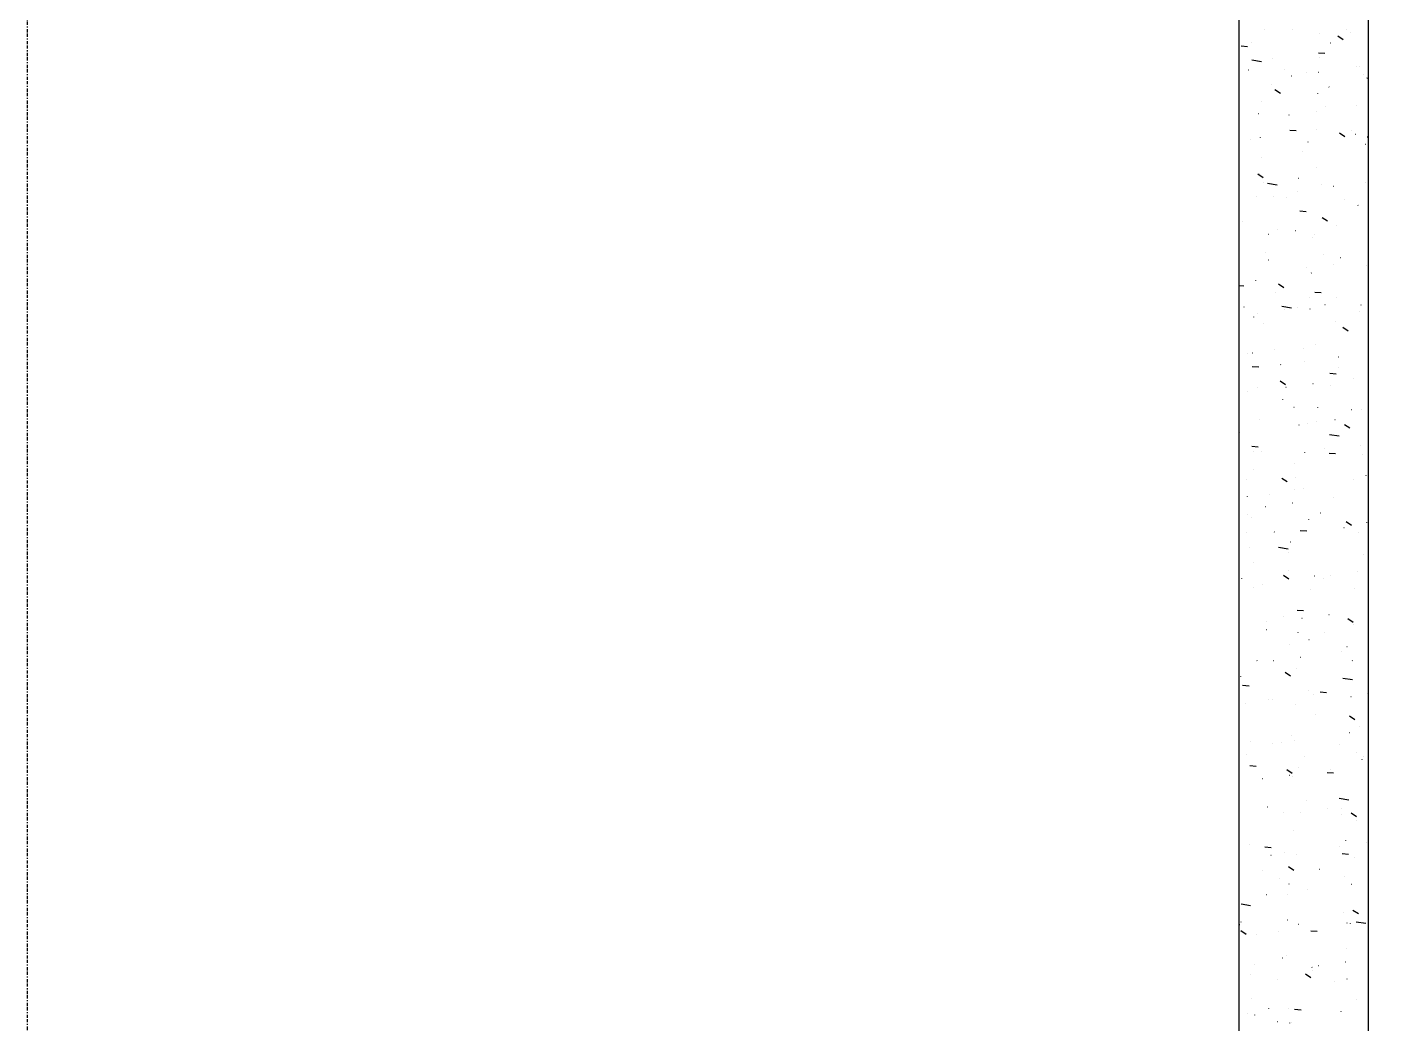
# Model space of a CAD drawing. Extents: x -1789 to 4156, y -3064 to 1391.
# Drawn here: x 1532.7 to 1657.8, y -975.8 to -883.5 of the extents above; entities that cross this region are included whole.
import ezdxf

# ---------------------------------------------------------------- set-up
doc = ezdxf.new("R2010")
doc.units = 0
doc.linetypes.add('ESTILO_TQS_0003', pattern=[0.92, 0.3, -0.15, 0.02, -0.15, 0.3])
doc.layers.add('2', color=2, linetype='CONTINUOUS')
doc.layers.add('9', color=254, linetype='CONTINUOUS')

msp = doc.modelspace()

# ---------------------------------------------------------------- linework, layer by layer
at = {"layer": '2', "linetype": 'ESTILO_TQS_0003'}
msp.add_lwpolyline([(1532.6668, -1652.89415), (2146.65185, -1652.89415), (2146.65185, 1011.24555), (1532.6668, 1011.24555), (1532.6668, -1652.89415)], dxfattribs=at)
at = {"layer": '9', "linetype": 'Continuous'}
for p, q in [((1646.1148, -884.8566), (1646.1247, -884.8553)), ((1647.3081, -883.69015), (1647.31605, -883.68405)), ((1649.95015, -883.70295), (1649.9417, -883.69755)), ((1652.4303, -884.02515), (1652.4402, -884.02385)), ((1654.59695, -884.63465), (1654.09955, -884.29915)), ((1654.9337, -883.69555), (1654.9436, -883.69425)), ((1655.28835, -883.9285), (1655.27995, -883.9231)), ((1644.93695, -885.01165), (1644.93695, -885.01165)), ((1644.93695, -885.5096), (1644.93695, -885.5096)), ((1645.74625, -885.2852), (1645.14855, -885.2329)), ((1652.91885, -885.91275), (1652.32115, -885.86045)), ((1653.44875, -884.9591), (1653.44135, -884.95235)), ((1656.93695, -884.97875), (1656.93695, -884.97875)), ((1656.93695, -884.97875), (1656.93695, -884.97875)), ((1647.024, -886.67075), (1646.1346, -886.5328)), ((1648.02905, -886.3726), (1648.037, -886.3665)), ((1649.1407, -887.35645), (1649.1333, -887.3497)), ((1652.3804, -886.26935), (1652.3883, -886.26325)), ((1655.8449, -887.15475), (1655.8375, -887.148)), ((1656.0903, -887.1411), (1656.1002, -887.13975)), ((1656.93695, -886.213), (1656.93695, -886.213)), ((1656.93695, -886.2643), (1656.93695, -886.2643)), ((1644.93695, -888.60945), (1644.93695, -888.60945)), ((1644.93695, -888.60945), (1644.93695, -888.60945)), ((1645.85215, -887.44275), (1645.8437, -887.4374)), ((1649.7996, -887.96925), (1649.8095, -887.96795)), ((1651.19035, -887.6683), (1651.18195, -887.66295)), ((1652.303, -887.6397), (1652.3129, -887.6384)), ((1656.5286, -887.89385), (1656.52015, -887.8885)), ((1656.93695, -888.20815), (1656.807, -888.188)), ((1656.93695, -888.15405), (1656.93695, -888.15405)), ((1656.93695, -888.15545), (1656.93695, -888.15545)), ((1656.93695, -888.15545), (1656.93695, -888.15545)), ((1656.93695, -888.15545), (1656.93695, -888.15545)), ((1644.93695, -888.74525), (1644.93695, -888.74525)), ((1644.93695, -888.74525), (1644.93695, -888.74525)), ((1644.93695, -888.74525), (1644.93695, -888.74525)), ((1647.96065, -888.786), (1647.9522, -888.78065)), ((1648.78495, -889.6071), (1648.28755, -889.27155)), ((1652.2588, -889.59825), (1652.2667, -889.5922)), ((1653.29885, -889.01155), (1653.2904, -889.0062)), ((1647.0649, -890.34805), (1647.07285, -890.34195)), ((1652.9598, -890.856), (1652.9524, -890.84925)), ((1655.87575, -890.7671), (1655.8857, -890.7658)), ((1644.93695, -891.98085), (1644.93695, -891.98085)), ((1644.93695, -892.2072), (1644.93695, -892.2072)), ((1644.93695, -892.2072), (1644.93695, -892.2072)), ((1646.746, -891.5071), (1646.73865, -891.50035)), ((1649.58505, -891.5953), (1649.59495, -891.594)), ((1652.08845, -891.2657), (1652.09835, -891.2644)), ((1656.93695, -891.3293), (1656.93695, -891.3293)), ((1656.93695, -891.3293), (1656.93695, -891.3293)), ((1656.93695, -891.3293), (1656.93695, -891.3293)), ((1650.24625, -893.07945), (1649.64855, -893.02715)), ((1652.1372, -892.9272), (1652.14515, -892.9211)), ((1654.754, -893.6333), (1654.2566, -893.29775)), ((1655.35595, -893.0517), (1655.34855, -893.04495)), ((1655.761, -893.3822), (1655.76895, -893.3761)), ((1656.93695, -893.6648), (1656.82115, -893.65465)), ((1646.0133, -893.89595), (1646.00485, -893.8906)), ((1646.9433, -893.67695), (1646.95125, -893.6709)), ((1651.3515, -894.1215), (1651.34305, -894.11615)), ((1656.68975, -894.34705), (1656.6813, -894.3417)), ((1656.93695, -894.50045), (1656.93695, -894.50045)), ((1656.93695, -894.50045), (1656.93695, -894.50045)), ((1656.93695, -894.50045), (1656.93695, -894.50045)), ((1656.93695, -894.5046), (1656.93695, -894.5046)), ((1656.93695, -894.5046), (1656.93695, -894.5046)), ((1644.93695, -895.2165), (1644.93695, -895.2165)), ((1644.93695, -895.805), (1644.93695, -895.805)), ((1644.93695, -895.805), (1644.93695, -895.805)), ((1644.93695, -895.805), (1644.93695, -895.805)), ((1647.0416, -895.5279), (1647.0515, -895.5266)), ((1650.8289, -895.0293), (1650.83885, -895.028)), ((1656.93695, -895.1057), (1656.93695, -895.1057)), ((1647.18895, -897.42325), (1646.69155, -897.08775)), ((1646.8217, -897.0059), (1646.82965, -896.9998)), ((1652.165, -896.4727), (1652.15765, -896.46595)), ((1644.93695, -898.45215), (1644.93695, -898.45215)), ((1647.2535, -897.86135), (1647.24505, -897.856)), ((1648.49645, -898.0899), (1647.6071, -897.95195)), ((1650.44555, -897.4609), (1650.4535, -897.4548)), ((1652.59175, -898.0869), (1652.5833, -898.08155)), ((1653.69255, -898.205), (1653.70045, -898.19895)), ((1656.7088, -897.853), (1656.7187, -897.8517)), ((1656.93695, -897.67985), (1656.93695, -897.67985)), ((1656.93695, -897.67985), (1656.93695, -897.67985)), ((1644.93695, -899.4028), (1644.93695, -899.4028)), ((1644.93695, -899.4028), (1644.93695, -899.4028)), ((1644.93695, -899.4028), (1644.93695, -899.4028)), ((1646.60595, -899.18305), (1646.6159, -899.18175)), ((1648.16275, -899.1503), (1648.1554, -899.14355)), ((1649.362, -899.2046), (1649.35355, -899.19925)), ((1650.3933, -898.68445), (1650.4032, -898.68315)), ((1654.7002, -899.43015), (1654.6918, -899.4248)), ((1656.93695, -899.3989), (1656.93695, -899.3989)), ((1651.17705, -900.5614), (1650.57935, -900.5091)), ((1653.15805, -901.44945), (1652.6606, -901.11395)), ((1655.9841, -899.97225), (1655.97675, -899.9655)), ((1656.93695, -900.8454), (1656.93695, -900.8454)), ((1656.93695, -900.85515), (1656.93695, -900.85515)), ((1656.93695, -900.85515), (1656.93695, -900.85515)), ((1656.93695, -900.85515), (1656.93695, -900.85515)), ((1656.93695, -901.06535), (1656.93695, -901.06535)), ((1644.93695, -901.68775), (1644.93695, -901.68775)), ((1644.93695, -901.68775), (1644.93695, -901.68775)), ((1644.93695, -901.68775), (1644.93695, -901.68775)), ((1645.2729, -901.43), (1645.2808, -901.4239)), ((1648.51985, -902.17415), (1648.5278, -902.16805)), ((1650.16785, -902.3119), (1650.17775, -902.3106)), ((1653.95515, -901.8133), (1653.96505, -901.812)), ((1656.90675, -902.2099), (1656.9147, -902.20385)), ((1644.93695, -903.00055), (1644.93695, -903.00055)), ((1644.93695, -903.00055), (1644.93695, -903.00055)), ((1647.66445, -902.6415), (1647.67435, -902.6402)), ((1651.76685, -902.9183), (1651.7748, -902.9122)), ((1651.98185, -902.64985), (1651.9745, -902.6431)), ((1644.93695, -904.9234), (1644.93695, -904.9234)), ((1644.93695, -904.9234), (1644.93695, -904.9234)), ((1644.93695, -904.9234), (1644.93695, -904.9234)), ((1647.41465, -904.31455), (1647.4062, -904.3092)), ((1652.75285, -904.5401), (1652.74445, -904.53475)), ((1654.378, -904.8455), (1654.37065, -904.83875)), ((1656.93695, -903.9984), (1656.93695, -903.9984)), ((1656.93695, -904.0304), (1656.93695, -904.0304)), ((1656.93695, -904.0304), (1656.93695, -904.0304)), ((1656.93695, -904.0304), (1656.93695, -904.0304)), ((1647.6738, -905.0472), (1647.66645, -905.04045)), ((1651.2263, -905.77035), (1651.2362, -905.76905)), ((1653.7297, -905.44075), (1653.7396, -905.43945)), ((1656.78515, -905.53885), (1656.7931, -905.53275)), ((1644.93695, -906.59835), (1644.93695, -906.59835)), ((1644.93695, -906.59835), (1644.93695, -906.59835)), ((1645.39195, -907.4558), (1644.93695, -907.416)), ((1646.5109, -906.95135), (1646.5188, -906.94525)), ((1649.0991, -907.60435), (1648.60165, -907.26885)), ((1651.6508, -906.24295), (1651.65875, -906.2369)), ((1656.93695, -907.19035), (1656.93695, -907.19035)), ((1656.93695, -907.19035), (1656.93695, -907.19035)), ((1656.93695, -907.19035), (1656.93695, -907.19035)), ((1656.93695, -907.2057), (1656.93695, -907.2057)), ((1656.93695, -907.2057), (1656.93695, -907.2057)), ((1644.93695, -908.15905), (1644.93695, -908.15905)), ((1644.93695, -908.15905), (1644.93695, -908.15905)), ((1648.3013, -908.0547), (1648.2929, -908.04935)), ((1651.4929, -908.54675), (1651.48555, -908.54)), ((1652.56455, -908.08335), (1651.96685, -908.03105)), ((1653.9931, -908.5055), (1653.98465, -908.50015)), ((1656.93695, -908.46585), (1656.93695, -908.46585)), ((1645.4251, -909.39765), (1645.4167, -909.3923)), ((1649.82225, -909.48625), (1648.9329, -909.3483)), ((1649.12505, -909.64475), (1649.13495, -909.64345)), ((1650.4098, -909.39795), (1650.40135, -909.3926)), ((1651.5292, -909.5719), (1651.53715, -909.5658)), ((1652.91235, -909.14615), (1652.92225, -909.14485)), ((1656.10155, -909.84875), (1656.09315, -909.8434)), ((1656.2518, -909.18375), (1656.25975, -909.17765)), ((1644.93695, -910.1961), (1644.93695, -910.1961)), ((1644.93695, -910.1961), (1644.93695, -910.1961)), ((1646.33535, -910.32165), (1646.34325, -910.3156)), ((1646.62165, -909.97435), (1646.63155, -909.973)), ((1647.18485, -910.94415), (1647.17745, -910.93735)), ((1653.88905, -910.74245), (1653.8817, -910.7357)), ((1656.93695, -910.38095), (1656.93695, -910.38095)), ((1656.93695, -910.38095), (1656.93695, -910.38095)), ((1656.93695, -910.38095), (1656.93695, -910.38095)), ((1656.93695, -910.5897), (1656.93695, -910.5897)), ((1644.93695, -911.39465), (1644.93695, -911.39465)), ((1655.06815, -911.63055), (1654.57075, -911.295)), ((1645.7438, -913.6877), (1645.75375, -913.68635)), ((1646.21375, -913.6506), (1646.22165, -913.6445)), ((1648.2472, -913.3581), (1648.25715, -913.3568)), ((1650.93635, -913.26245), (1650.9443, -913.25635)), ((1652.03455, -912.8595), (1652.04445, -912.8582)), ((1656.93695, -912.89105), (1656.93695, -912.89105)), ((1656.93695, -913.53535), (1656.93695, -913.53535)), ((1656.93695, -913.53535), (1656.93695, -913.53535)), ((1656.93695, -913.53535), (1656.93695, -913.53535)), ((1656.93695, -913.55625), (1656.93695, -913.55625)), ((1656.93695, -913.55625), (1656.93695, -913.55625)), ((1656.93695, -913.55625), (1656.93695, -913.55625)), ((1644.93695, -913.7939), (1644.93695, -913.7939)), ((1644.93695, -913.7939), (1644.93695, -913.7939)), ((1644.93695, -914.6303), (1644.93695, -914.6303)), ((1646.7795, -914.97775), (1646.18175, -914.92545)), ((1648.816, -914.73315), (1648.80755, -914.7278)), ((1651.00395, -914.4437), (1650.99655, -914.43695)), ((1654.18335, -914.0066), (1654.19125, -914.0005)), ((1653.9521, -915.60525), (1653.35435, -915.55295)), ((1654.1542, -914.9587), (1654.1458, -914.95335)), ((1655.5964, -915.98835), (1655.6063, -915.98705)), ((1656.93695, -915.8664), (1656.93695, -915.8664)), ((1644.93695, -917.3917), (1644.93695, -917.3917)), ((1644.93695, -917.3917), (1644.93695, -917.3917)), ((1645.7637, -917.23155), (1645.7716, -917.2255)), ((1646.6959, -916.84105), (1646.6885, -916.8343)), ((1649.25615, -916.603), (1648.75875, -916.26745)), ((1649.3057, -916.81655), (1649.3156, -916.8152)), ((1651.8091, -916.48695), (1651.819, -916.48565)), ((1653.4001, -916.63935), (1653.3927, -916.6326)), ((1656.93695, -916.7315), (1656.93695, -916.7315)), ((1656.93695, -916.7315), (1656.93695, -916.7315)), ((1644.93695, -917.86595), (1644.93695, -917.86595)), ((1644.93695, -917.86595), (1644.93695, -917.86595)), ((1644.93695, -917.86595), (1644.93695, -917.86595)), ((1649.01065, -917.9757), (1649.0186, -917.9696)), ((1650.05625, -918.69855), (1650.0478, -918.69315)), ((1646.8265, -919.81625), (1646.81805, -919.81085)), ((1652.25765, -918.71985), (1652.2656, -918.71375)), ((1653.83915, -919.81745), (1653.8491, -919.81615)), ((1655.39445, -918.9241), (1655.386, -918.9187)), ((1656.29875, -918.8546), (1656.3067, -918.8485)), ((1656.93695, -919.8803), (1656.93695, -919.8803)), ((1656.93695, -919.8803), (1656.93695, -919.8803)), ((1656.93695, -919.8803), (1656.93695, -919.8803)), ((1656.93695, -919.9068), (1656.93695, -919.9068)), ((1644.93695, -920.98945), (1644.93695, -920.98945)), ((1644.93695, -921.10155), (1644.93695, -921.10155)), ((1644.93695, -921.10155), (1644.93695, -921.10155)), ((1644.93695, -921.10155), (1644.93695, -921.10155)), ((1645.02025, -920.9785), (1645.0302, -920.9772)), ((1650.515, -920.3406), (1650.5076, -920.33385)), ((1651.33575, -920.14705), (1651.3457, -920.14575)), ((1652.1647, -920.0418), (1652.15625, -920.0364)), ((1655.22525, -920.62915), (1654.7278, -920.29365)), ((1646.72845, -922.3738), (1646.13075, -922.3215)), ((1654.22255, -921.35945), (1653.33315, -921.2215)), ((1656.17715, -922.18355), (1656.1851, -922.17745)), ((1656.93695, -921.78045), (1656.93695, -921.78045)), ((1656.93695, -921.78375), (1656.93695, -921.78375)), ((1646.27415, -922.7996), (1646.2668, -922.7928)), ((1647.0017, -922.7529), (1647.0096, -922.7468)), ((1651.0428, -922.88765), (1651.05075, -922.88155)), ((1652.91115, -922.53625), (1652.90375, -922.5295)), ((1653.90105, -923.0013), (1653.30335, -922.949)), ((1656.42945, -923.07425), (1656.43935, -923.0729)), ((1656.93695, -923.08205), (1656.93695, -923.08205)), ((1656.93695, -923.08205), (1656.93695, -923.08205)), ((1656.93695, -923.08205), (1656.93695, -923.08205)), ((1656.93695, -923.2669), (1656.93695, -923.2669)), ((1644.93695, -924.3372), (1644.93695, -924.3372)), ((1644.93695, -924.3372), (1644.93695, -924.3372)), ((1644.93695, -924.58725), (1644.93695, -924.58725)), ((1644.93695, -924.58725), (1644.93695, -924.58725)), ((1644.93695, -924.58725), (1644.93695, -924.58725)), ((1646.3266, -924.4043), (1646.3365, -924.403)), ((1650.1139, -923.9057), (1650.12385, -923.90435)), ((1645.64795, -925.416), (1645.63955, -925.4106)), ((1649.41325, -925.6016), (1648.9158, -925.2661)), ((1650.21735, -925.15175), (1650.20895, -925.14635)), ((1655.5556, -925.3773), (1655.54715, -925.3719)), ((1656.7426, -924.9853), (1656.75055, -924.9792)), ((1645.72735, -926.96635), (1645.73525, -926.96025)), ((1647.75645, -926.75925), (1647.748, -926.75385)), ((1650.09325, -926.29915), (1650.0859, -926.2924)), ((1650.9212, -926.2166), (1650.92915, -926.2105)), ((1653.6758, -927.03455), (1653.6857, -927.0332)), ((1656.93695, -926.22525), (1656.93695, -926.22525)), ((1656.93695, -926.22525), (1656.93695, -926.22525)), ((1656.93695, -926.22525), (1656.93695, -926.22525)), ((1656.93695, -926.25735), (1656.93695, -926.25735)), ((1656.93695, -926.25735), (1656.93695, -926.25735)), ((1644.93695, -927.57285), (1644.93695, -927.57285)), ((1644.93695, -928.185), (1644.93695, -928.185)), ((1644.93695, -928.185), (1644.93695, -928.185)), ((1645.71795, -928.6349), (1645.7106, -928.62815)), ((1647.38505, -927.8627), (1647.395, -927.8614)), ((1649.88845, -927.53315), (1649.8984, -927.53185)), ((1652.4894, -928.4948), (1652.48205, -928.48805)), ((1646.11935, -928.8916), (1646.11095, -928.8862)), ((1651.42715, -929.064), (1651.4351, -929.0579)), ((1654.67415, -929.80815), (1654.68205, -929.80205)), ((1655.3823, -929.6278), (1654.8849, -929.2923)), ((1656.7958, -929.3427), (1656.7874, -929.3373)), ((1656.93695, -929.4326), (1656.93695, -929.4326)), ((1644.93695, -930.80845), (1644.93695, -930.80845)), ((1645.60575, -930.2953), (1645.61365, -930.2892)), ((1648.22785, -930.23485), (1648.2194, -930.22945)), ((1649.7344, -931.1512), (1649.7443, -931.1499)), ((1651.22845, -930.168), (1650.63075, -930.11575)), ((1656.0499, -930.31975), (1656.0598, -930.31845)), ((1656.93695, -930.66745), (1656.93695, -930.66745)), ((1656.93695, -930.67645), (1656.93695, -930.67645)), ((1644.93695, -931.7828), (1644.93695, -931.7828)), ((1644.93695, -931.7828), (1644.93695, -931.7828)), ((1644.93695, -931.7828), (1644.93695, -931.7828)), ((1645.9471, -931.6498), (1645.957, -931.6485)), ((1649.5071, -931.8189), (1648.61775, -931.68095)), ((1649.53705, -932.13445), (1649.5297, -932.1277)), ((1656.48555, -932.3203), (1656.4771, -932.3149)), ((1646.2545, -933.03315), (1646.2624, -933.02705)), ((1656.93695, -932.57025), (1656.93695, -932.57025)), ((1656.93695, -932.57025), (1656.93695, -932.57025)), ((1656.93695, -932.57025), (1656.93695, -932.57025)), ((1656.93695, -932.6079), (1656.93695, -932.6079)), ((1656.93695, -932.6079), (1656.93695, -932.6079)), ((1656.93695, -932.9712), (1656.93695, -932.9712)), ((1644.93695, -934.0441), (1644.93695, -934.0441)), ((1644.93695, -934.0441), (1644.93695, -934.0441)), ((1644.93695, -934.0441), (1644.93695, -934.0441)), ((1645.229, -934.5318), (1645.22165, -934.52505)), ((1649.5703, -934.60025), (1649.0729, -934.2647)), ((1649.50145, -933.77725), (1649.5094, -933.7712)), ((1651.9332, -934.3301), (1651.92585, -934.32335)), ((1652.74845, -934.5214), (1652.7564, -934.5153)), ((1653.4192, -934.26385), (1653.42915, -934.26255)), ((1655.9226, -933.9343), (1655.93255, -933.933)), ((1644.93695, -935.3806), (1644.93695, -935.3806)), ((1646.2805, -935.3448), (1646.27205, -935.3394)), ((1647.1037, -935.0953), (1647.11365, -935.094)), ((1651.6187, -935.57035), (1651.6103, -935.56495)), ((1655.6908, -935.4993), (1655.6987, -935.4932)), ((1656.93695, -935.78315), (1656.93695, -935.78315)), ((1656.93695, -935.78315), (1656.93695, -935.78315)), ((1656.93695, -935.78315), (1656.93695, -935.78315)), ((1644.93695, -937.27975), (1644.93695, -937.27975)), ((1644.93695, -937.27975), (1644.93695, -937.27975)), ((1644.93695, -937.27975), (1644.93695, -937.27975)), ((1647.4925, -938.55445), (1647.5004, -938.54835)), ((1649.0481, -938.03135), (1649.04075, -938.0246)), ((1650.942, -937.5435), (1650.3443, -937.4912)), ((1650.7885, -938.208), (1650.79845, -938.2067)), ((1653.2919, -937.8784), (1653.30185, -937.8771)), ((1655.5394, -938.6264), (1655.04195, -938.2909)), ((1656.93695, -938.068), (1656.93695, -938.068)), ((1644.93695, -938.97835), (1644.93695, -938.97835)), ((1644.93695, -938.97835), (1644.93695, -938.97835)), ((1647.5207, -939.31015), (1647.5123, -939.3048)), ((1650.4348, -939.53235), (1650.44275, -939.52625)), ((1652.85895, -939.5357), (1652.8505, -939.53035)), ((1655.5692, -938.82825), (1655.5771, -938.82215)), ((1656.93695, -938.9152), (1656.93695, -938.9152)), ((1656.93695, -938.9152), (1656.93695, -938.9152)), ((1656.93695, -938.9152), (1656.93695, -938.9152)), ((1656.93695, -938.95845), (1656.93695, -938.95845)), ((1656.93695, -938.95845), (1656.93695, -938.95845)), ((1656.93695, -939.5691), (1656.93695, -939.5691)), ((1644.93695, -940.51535), (1644.93695, -940.51535)), ((1644.93695, -940.51535), (1644.93695, -940.51535)), ((1649.6292, -940.6534), (1649.62075, -940.64805)), ((1651.44425, -940.227), (1651.4369, -940.22025)), ((1654.96745, -940.87895), (1654.959, -940.8736)), ((1646.62805, -942.15875), (1646.6207, -942.152)), ((1648.1578, -942.1521), (1648.16775, -942.1508)), ((1650.6612, -941.8225), (1650.67115, -941.8212)), ((1654.44855, -941.3239), (1654.45845, -941.3226)), ((1655.4476, -942.1572), (1655.4555, -942.1511)), ((1656.93695, -942.1337), (1656.93695, -942.1337)), ((1656.93695, -942.1337), (1656.93695, -942.1337)), ((1656.93695, -942.1337), (1656.93695, -942.1337)), ((1644.93695, -942.57615), (1644.93695, -942.57615)), ((1644.93695, -942.57615), (1644.93695, -942.57615)), ((1645.11935, -943.61105), (1645.1273, -943.60495)), ((1649.7274, -943.59885), (1649.22995, -943.26335)), ((1650.3132, -942.8613), (1650.32115, -942.8552)), ((1644.93695, -943.751), (1644.93695, -943.751)), ((1645.88325, -944.50145), (1645.28555, -944.44915)), ((1651.37175, -944.93885), (1651.3633, -944.93345)), ((1655.4641, -943.93355), (1654.57475, -943.7956)), ((1656.93695, -944.16195), (1656.93695, -944.16195)), ((1644.93695, -946.1739), (1644.93695, -946.1739)), ((1644.93695, -946.1739), (1644.93695, -946.1739)), ((1645.52715, -946.0962), (1645.53705, -946.0949)), ((1647.68185, -945.7634), (1647.6734, -945.758)), ((1648.03055, -945.76665), (1648.04045, -945.76535)), ((1650.1916, -946.19025), (1650.19955, -946.18415)), ((1651.81785, -945.26805), (1651.82775, -945.2667)), ((1653.05585, -945.12895), (1652.45815, -945.07665)), ((1655.326, -945.4861), (1655.3339, -945.48005)), ((1656.86325, -945.1926), (1656.85585, -945.18585)), ((1656.93695, -945.26015), (1656.93695, -945.26015)), ((1656.93695, -945.26015), (1656.93695, -945.26015)), ((1656.93695, -945.309), (1656.93695, -945.309)), ((1656.93695, -945.309), (1656.93695, -945.309)), ((1656.93695, -945.309), (1656.93695, -945.309)), ((1656.93695, -945.4685), (1656.93695, -945.4685)), ((1644.93695, -946.98665), (1644.93695, -946.98665)), ((1644.99775, -946.94), (1645.0057, -946.9339)), ((1652.04705, -947.12435), (1652.0397, -947.1176)), ((1655.69645, -947.62505), (1655.19905, -947.28955)), ((1656.15005, -948.29545), (1656.16, -948.29415)), ((1656.93695, -948.4618), (1656.93695, -948.4618)), ((1656.93695, -948.48425), (1656.93695, -948.48425)), ((1656.93695, -948.48425), (1656.93695, -948.48425)), ((1644.93695, -949.7717), (1644.93695, -949.7717)), ((1644.93695, -949.7717), (1644.93695, -949.7717)), ((1644.93695, -949.7717), (1644.93695, -949.7717)), ((1646.04725, -949.6255), (1646.05715, -949.6242)), ((1648.0702, -949.8252), (1648.0628, -949.81845)), ((1648.9221, -949.72875), (1648.91365, -949.7234)), ((1649.83455, -949.1269), (1649.8445, -949.1256)), ((1650.07, -949.51915), (1650.07795, -949.5131)), ((1654.2603, -949.9543), (1654.25185, -949.94895)), ((1655.2044, -948.81505), (1655.2123, -948.80895)), ((1644.93695, -950.22225), (1644.93695, -950.22225)), ((1644.93695, -950.22225), (1644.93695, -950.22225)), ((1645.69235, -950.84645), (1645.6839, -950.8411)), ((1651.03055, -951.072), (1651.02215, -951.06665)), ((1655.86615, -950.6239), (1655.8588, -950.61715)), ((1656.48625, -951.0671), (1656.49415, -951.061)), ((1646.54445, -951.9598), (1645.94675, -951.9075)), ((1649.88445, -952.5975), (1649.38705, -952.262)), ((1650.46635, -952.02085), (1650.45895, -952.0141)), ((1653.39645, -952.25575), (1653.40635, -952.25445)), ((1656.3688, -951.29755), (1656.36035, -951.2922)), ((1656.93695, -951.60515), (1656.93695, -951.60515)), ((1656.93695, -951.65955), (1656.93695, -951.65955)), ((1656.93695, -951.65955), (1656.93695, -951.65955)), ((1656.93695, -951.65955), (1656.93695, -951.65955)), ((1644.93695, -953.36945), (1644.93695, -953.36945)), ((1644.93695, -953.36945), (1644.93695, -953.36945)), ((1644.93695, -953.4579), (1644.93695, -953.4579)), ((1644.93695, -953.4579), (1644.93695, -953.4579)), ((1647.1057, -953.08395), (1647.11565, -953.08265)), ((1649.6091, -952.75435), (1649.61905, -952.75305)), ((1649.9484, -952.8481), (1649.95635, -952.842)), ((1653.71705, -952.58735), (1653.11935, -952.53505)), ((1656.93695, -952.86905), (1656.93695, -952.86905)), ((1655.1254, -955.07175), (1654.23605, -954.93385)), ((1656.93695, -954.8348), (1656.93695, -954.8348)), ((1656.93695, -954.8348), (1656.93695, -954.8348)), ((1656.93695, -954.8348), (1656.93695, -954.8348)), ((1647.5812, -955.7221), (1647.57385, -955.71535)), ((1649.0832, -956.18195), (1649.0748, -956.1766)), ((1650.6676, -956.2128), (1650.6775, -956.2115)), ((1651.23025, -955.10015), (1651.2382, -955.09405)), ((1653.171, -955.8832), (1653.1809, -955.8819)), ((1654.47725, -955.8443), (1654.4852, -955.8382)), ((1656.93695, -955.3527), (1656.93695, -955.3527)), ((1644.93695, -956.6935), (1644.93695, -956.6935)), ((1644.93695, -956.6935), (1644.93695, -956.6935)), ((1644.93695, -956.96725), (1644.93695, -956.96725)), ((1644.93695, -956.96725), (1644.93695, -956.96725)), ((1654.42145, -956.4075), (1654.413, -956.40215)), ((1655.8535, -956.6237), (1655.3561, -956.28815)), ((1655.8853, -956.98645), (1655.87795, -956.9797)), ((1656.93695, -957.3545), (1656.93695, -957.3545)), ((1649.97735, -957.91775), (1649.97, -957.911)), ((1656.93695, -957.9501), (1656.93695, -957.9501)), ((1656.93695, -957.9501), (1656.93695, -957.9501)), ((1656.93695, -958.0101), (1656.93695, -958.0101)), ((1656.93695, -958.0101), (1656.93695, -958.0101)), ((1644.93695, -959.92915), (1644.93695, -959.92915)), ((1645.9148, -959.17885), (1645.92275, -959.17275)), ((1647.93195, -959.48175), (1647.33425, -959.42945)), ((1649.16175, -959.923), (1649.1697, -959.9169)), ((1654.22945, -959.34165), (1654.23935, -959.34035)), ((1654.8396, -958.80185), (1654.8475, -958.7958)), ((1656.73285, -959.0121), (1656.74275, -959.01075)), ((1644.93695, -960.56505), (1644.93695, -960.56505)), ((1647.91395, -960.1731), (1647.92385, -960.1718)), ((1650.32345, -960.14735), (1650.315, -960.142)), ((1655.10455, -960.10925), (1654.50685, -960.05695)), ((1655.66165, -960.3729), (1655.65325, -960.36755)), ((1656.93695, -960.26955), (1656.93695, -960.26955)), ((1656.93695, -961.18535), (1656.93695, -961.18535)), ((1647.09225, -961.619), (1647.0849, -961.61225)), ((1648.7184, -962.3001), (1648.70995, -962.29475)), ((1650.0415, -961.5961), (1649.5441, -961.2606)), ((1652.4319, -961.4906), (1652.4235, -961.48525)), ((1654.718, -962.1308), (1654.7259, -962.12475)), ((1644.93695, -963.1648), (1644.93695, -963.1648)), ((1649.5836, -962.8349), (1649.59155, -962.82885)), ((1651.2706, -963.32895), (1651.2805, -963.32765)), ((1655.39635, -962.88335), (1655.389, -962.8766)), ((1644.93695, -964.1628), (1644.93695, -964.1628)), ((1644.93695, -964.1628), (1644.93695, -964.1628)), ((1644.97985, -964.15715), (1644.9898, -964.15585)), ((1646.03325, -964.8524), (1645.1439, -964.7145)), ((1647.48325, -963.8276), (1647.4932, -963.8263)), ((1649.4884, -963.8147), (1649.48105, -963.80795)), ((1656.93695, -964.29505), (1656.93695, -964.29505)), ((1656.93695, -964.29505), (1656.93695, -964.29505)), ((1656.93695, -964.36065), (1656.93695, -964.36065)), ((1656.93695, -964.36065), (1656.93695, -964.36065)), ((1656.93695, -964.36065), (1656.93695, -964.36065)), ((1649.462, -966.16385), (1649.46995, -966.15775)), ((1654.5964, -965.45975), (1654.6043, -965.45365)), ((1656.0106, -965.6223), (1655.51315, -965.2868)), ((1656.93695, -966.24715), (1656.93695, -966.24715)), ((1644.93695, -966.4004), (1644.93695, -966.4004)), ((1644.93695, -966.4004), (1644.93695, -966.4004)), ((1645.03805, -966.6291), (1644.93695, -966.62025)), ((1645.63095, -967.51385), (1645.13355, -967.1783)), ((1645.14635, -966.375), (1645.1379, -966.36965)), ((1646.6033, -967.51595), (1646.59595, -967.5092)), ((1648.6399, -967.2731), (1648.6498, -967.2718)), ((1650.4846, -966.60055), (1650.47615, -966.5952)), ((1652.21065, -967.2566), (1651.61295, -967.2043)), ((1654.9554, -966.44165), (1654.9653, -966.44035)), ((1655.29685, -966.49105), (1655.28845, -966.48565)), ((1656.70565, -966.5076), (1655.8163, -966.36965)), ((1656.93695, -966.54345), (1656.93695, -966.54345)), ((1644.93695, -967.7606), (1644.93695, -967.7606)), ((1656.93695, -967.5359), (1656.93695, -967.5359)), ((1656.93695, -967.6701), (1656.93695, -967.6701)), ((1644.93695, -969.63605), (1644.93695, -969.63605)), ((1644.93695, -969.63605), (1644.93695, -969.63605)), ((1648.99945, -969.7116), (1648.9921, -969.70485)), ((1649.34045, -969.4928), (1649.34835, -969.4867)), ((1654.9074, -968.7803), (1654.90005, -968.7735)), ((1646.0092, -971.2172), (1646.0191, -971.2159)), ((1646.3866, -970.3404), (1646.37815, -970.335)), ((1651.6, -971.54005), (1651.1026, -971.2045)), ((1651.7248, -970.56595), (1651.71635, -970.56055)), ((1651.72105, -970.9017), (1651.729, -970.8956)), ((1652.3247, -970.38575), (1652.3346, -970.38445)), ((1654.8281, -970.0562), (1654.838, -970.05485)), ((1656.93695, -970.64005), (1656.93695, -970.64005)), ((1656.93695, -970.64005), (1656.93695, -970.64005)), ((1656.93695, -970.7112), (1656.93695, -970.7112)), ((1656.93695, -970.7112), (1656.93695, -970.7112)), ((1644.93695, -971.35835), (1644.93695, -971.35835)), ((1648.49505, -971.68365), (1648.48665, -971.67825)), ((1653.8333, -971.9092), (1653.82485, -971.9038)), ((1654.96805, -971.64585), (1654.976, -971.63975)), ((1644.93695, -972.8717), (1644.93695, -972.8717)), ((1644.93695, -972.8717), (1644.93695, -972.8717)), ((1646.11435, -973.41285), (1646.10695, -973.4061)), ((1655.8707, -973.5167), (1655.8806, -973.5154)), ((1644.93695, -974.95615), (1644.93695, -974.95615)), ((1644.93695, -974.95615), (1644.93695, -974.95615)), ((1644.93695, -974.95615), (1644.93695, -974.95615)), ((1645.7679, -974.84675), (1645.7778, -974.84545)), ((1646.4056, -974.9804), (1646.41355, -974.9743)), ((1647.7226, -974.3668), (1647.7142, -974.36145)), ((1649.5552, -974.34815), (1649.5651, -974.34685)), ((1650.707, -974.5256), (1650.10925, -974.4733)), ((1654.41845, -974.6772), (1654.41105, -974.67045)), ((1656.93695, -973.88645), (1656.93695, -973.88645)), ((1656.93695, -973.88645), (1656.93695, -973.88645)), ((1656.93695, -973.88645), (1656.93695, -973.88645)), ((1648.5105, -975.6085), (1648.5031, -975.60175)), ((1649.6526, -975.72455), (1649.6605, -975.71845)), ((1649.8311, -975.71005), (1649.82265, -975.7047)), ((1656.93695, -975.07065), (1656.93695, -975.07065)), ((1656.93695, -975.13985), (1656.93695, -975.13985))]:
    msp.add_line(p, q, dxfattribs=at)
msp.add_lwpolyline([(1644.93695, -1532.71765), (1656.93695, -1532.71765), (1656.93695, -681.2196), (1644.93695, -681.2196), (1644.93695, -1532.71765)], dxfattribs=at)

doc.saveas('drawing.dxf')
